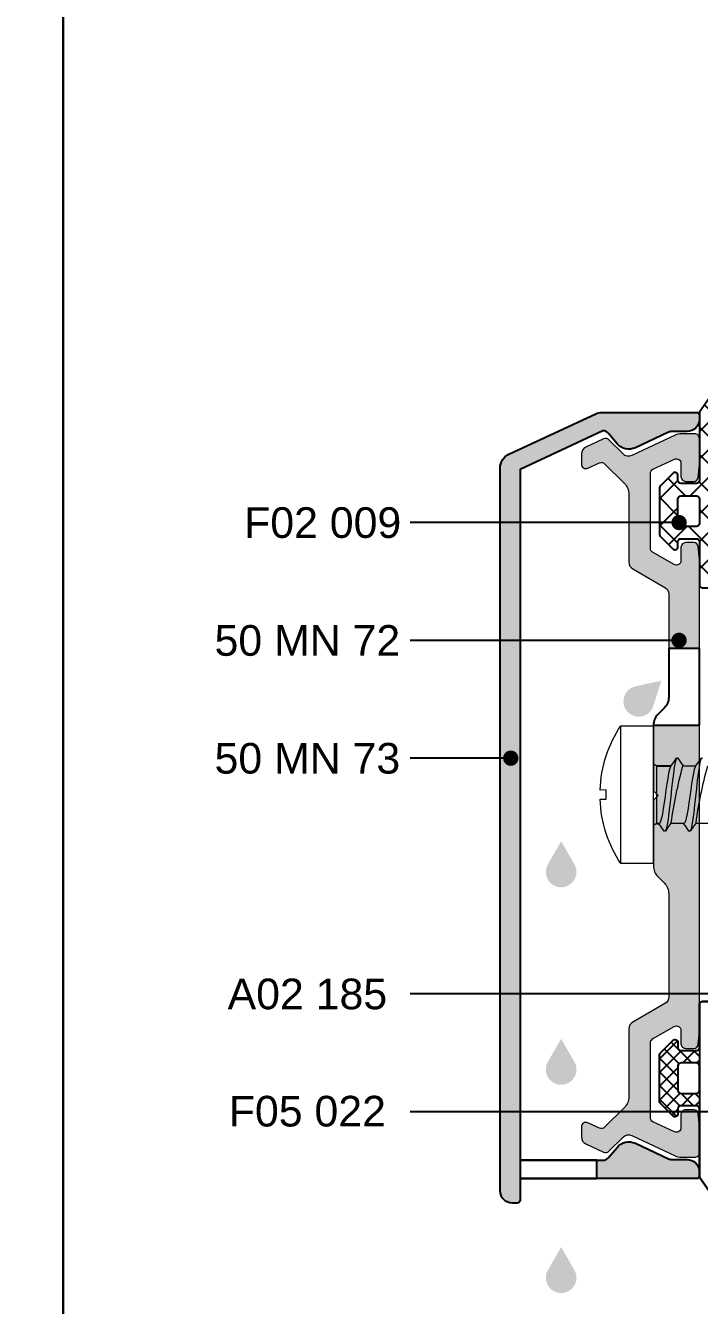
# Model space of a CAD drawing. Header units: millimetres. Extents: x 12 to 3612, y 18 to 315.
# Drawn here: x 2350 to 2394, y 144.8 to 228.3 of the extents above; entities that cross this region are included whole.
import ezdxf

# ---------------------------------------------------------------- set-up
doc = ezdxf.new("R2010")
doc.units = ezdxf.units.MM
doc.linetypes.add('SLD-Katı', pattern=[0])
doc.layers.add('Aksesuar', color=7, linetype='Continuous')
doc.layers.add('antet_k', color=7, linetype='Continuous')
doc.styles.get("Standard").update_dxf_attribs({"font": 'arial.ttf'})
doc.dimstyles.new('ISO-25', dxfattribs={"dimtxt": 2.5, "dimasz": 2.5, "dimexe": 1.25, "dimexo": 0.625, "dimtad": 1, "dimtxsty": 'Standard', "dimcen": 2.5, "dimadec": 0, "dimazin": 0, "dimtfac": 1, "dimtmove": 0, "dimatfit": 3, "dimfxl": 1, "dimarcsym": 0})

# ---------------------------------------------------------------- blocks, each defined once
blk = doc.blocks.new('50MN73-Fİ.1')
h = blk.add_hatch(color=252)
h.paths.add_polyline_path([(1526.652, -86.04), (1526.652, -84.84), (1526.652, -39.759), (1532.055, -37.24, -0.217721), (1532.43, -37.419), (1532.987, -38.083, 0.339454), (1534.176, -38.346), (1536.341, -37.337, -0.109518), (1536.552, -37.29), (1537.552, -37.29, 0.414214), (1538.352, -36.49), (1538.352, -36.24, 0.414214), (1538.152, -36.04), (1532.011, -36.04, 0.109518), (1531.588, -36.134), (1525.93, -38.772, 0.291473), (1525.352, -39.679), (1525.352, -86.84, 0.414214), (1526.152, -87.64), (1526.452, -87.64, 0.414214), (1526.652, -87.44)])
h.paths.add_polyline_path([(1538.152, -86.04, 0.414214), (1538.352, -85.84), (1538.352, -85.59, 0.414214), (1537.552, -84.79), (1536.552, -84.79, -0.109518), (1536.341, -84.743), (1534.176, -83.734, 0.339454), (1532.987, -83.997), (1532.43, -84.662, -0.217514), (1532.055, -84.84), (1531.652, -84.84), (1531.652, -86.04)], flags=16)
at = {"color": 252}
blk.add_lwpolyline([(1532.055, -84.84, 0.217514), (1532.43, -84.662), (1532.987, -83.997, -0.339454), (1534.176, -83.734), (1536.341, -84.743, 0.109518), (1536.552, -84.79), (1537.552, -84.79, -0.414214), (1538.352, -85.59), (1538.352, -85.84, -0.414214), (1538.152, -86.04), (1526.652, -86.04), (1526.652, -87.44, -0.414214), (1526.452, -87.64), (1526.152, -87.64, -0.414214), (1525.352, -86.84), (1525.352, -39.679, -0.291473), (1525.93, -38.772), (1531.588, -36.134, -0.109518), (1532.011, -36.04), (1538.152, -36.04, -0.414214), (1538.352, -36.24), (1538.352, -36.49, -0.414214), (1537.552, -37.29), (1536.552, -37.29, 0.109518), (1536.341, -37.337), (1534.176, -38.346, -0.339454), (1532.987, -38.083), (1532.43, -37.419, 0.217721), (1532.055, -37.24), (1526.652, -39.759), (1526.652, -84.84), (1532.055, -84.84)], format="xyb", dxfattribs=at)
blk.add_lwpolyline([(1531.652, -86.04), (1531.652, -84.84), (1526.652, -84.84), (1526.652, -86.04)], close=True, dxfattribs=at)
blk = doc.blocks.new('50MN72_Fİ.1')
h = blk.add_hatch(color=252)
h.paths.add_polyline_path([(-1916.529, 2739.72), (-1917.337, 2741.12, -0.57735), (-1917.077, 2741.57), (-1916.214, 2741.57, 0.414214), (-1915.914, 2741.87), (-1915.914, 2742.4, 0.388879), (-1916.188, 2742.699), (-1916.996, 2742.769, 0.02182), (-1917.014, 2742.77), (-1922.828, 2742.77), (-1922.828, 2740.77), (-1919.271, 2740.77, -0.267949), (-1918.838, 2740.52), (-1917.626, 2738.42, 0.267949), (-1917.193, 2738.17), (-1912.762, 2738.17, -0.198912), (-1912.055, 2737.877), (-1910.765, 2736.587, -0.315299), (-1910.705, 2736.248), (-1911.055, 2735.497, 0.548619), (-1910.783, 2735.07), (-1910.138, 2735.07, 0.291473), (-1909.685, 2735.359), (-1909.142, 2736.523, 0.315299), (-1909.202, 2736.862), (-1910.127, 2737.788, -0.315299), (-1910.227, 2738.353), (-1908.907, 2741.182, 0.109518), (-1908.814, 2741.605), (-1908.814, 2742.47, 0.414214), (-1909.114, 2742.77), (-1910.814, 2742.77, 0.02182), (-1910.831, 2742.769), (-1911.64, 2742.699, 0.388879), (-1911.914, 2742.4), (-1911.914, 2741.87, 0.414214), (-1911.614, 2741.57), (-1910.742, 2741.57, -0.548619), (-1910.47, 2741.143), (-1911.123, 2739.743, -0.291473), (-1911.395, 2739.57), (-1916.269, 2739.57, -0.267949)])
h.paths.add_polyline_path([(-1927.828, 2739.77), (-1927.828, 2742.77), (-1932.414, 2742.77), (-1947.814, 2742.77, 0.02182), (-1947.831, 2742.769), (-1948.64, 2742.699, 0.388879), (-1948.914, 2742.4), (-1948.914, 2741.87, 0.414214), (-1948.614, 2741.57), (-1947.75, 2741.57, -0.57735), (-1947.491, 2741.12), (-1948.299, 2739.72, -0.267949), (-1948.559, 2739.57), (-1953.432, 2739.57, -0.291473), (-1953.704, 2739.743), (-1954.357, 2741.143, -0.548619), (-1954.085, 2741.57), (-1953.214, 2741.57, 0.414214), (-1952.914, 2741.87), (-1952.914, 2742.4, 0.388879), (-1953.188, 2742.699), (-1953.996, 2742.769, 0.02182), (-1954.014, 2742.77), (-1955.714, 2742.77, 0.414214), (-1956.014, 2742.47), (-1956.014, 2741.605, 0.109518), (-1955.92, 2741.182), (-1954.601, 2738.353, -0.315299), (-1954.7, 2737.788), (-1955.626, 2736.862, 0.315299), (-1955.686, 2736.523), (-1955.143, 2735.359, 0.291473), (-1954.689, 2735.07), (-1954.045, 2735.07, 0.548619), (-1953.773, 2735.497), (-1954.123, 2736.248, -0.315299), (-1954.063, 2736.587), (-1952.772, 2737.877, -0.198912), (-1952.065, 2738.17), (-1947.635, 2738.17, 0.267949), (-1947.202, 2738.42), (-1945.989, 2740.52, -0.267949), (-1945.556, 2740.77), (-1938.828, 2740.77, -0.198912), (-1938.121, 2740.477), (-1937.707, 2740.063, 0.198912), (-1937, 2739.77), (-1932.714, 2739.77), (-1932.414, 2740.07), (-1932.114, 2739.77)])
at = {"color": 252, "linetype": 'Continuous', "lineweight": 15}
blk.add_lwpolyline([(-1932.714, 2739.77), (-1937, 2739.77, -0.198912), (-1937.707, 2740.063), (-1938.121, 2740.477, 0.198912), (-1938.828, 2740.77), (-1945.556, 2740.77, 0.267949), (-1945.989, 2740.52), (-1947.202, 2738.42, -0.267949), (-1947.635, 2738.17), (-1952.065, 2738.17, 0.198912), (-1952.772, 2737.877), (-1954.063, 2736.587, 0.315299), (-1954.123, 2736.248), (-1953.773, 2735.497, -0.548619), (-1954.045, 2735.07), (-1954.689, 2735.07, -0.291473), (-1955.143, 2735.359), (-1955.686, 2736.523, -0.315299), (-1955.626, 2736.862), (-1954.7, 2737.788, 0.315299), (-1954.601, 2738.353), (-1955.92, 2741.182, -0.109518), (-1956.014, 2741.605), (-1956.014, 2742.47, -0.414214), (-1955.714, 2742.77), (-1954.014, 2742.77, -0.02182), (-1953.996, 2742.769), (-1953.188, 2742.699, -0.388879), (-1952.914, 2742.4), (-1952.914, 2741.87, -0.414214), (-1953.214, 2741.57), (-1954.085, 2741.57, 0.548619), (-1954.357, 2741.143), (-1953.704, 2739.743, 0.291473), (-1953.432, 2739.57), (-1948.559, 2739.57, 0.267949), (-1948.299, 2739.72), (-1947.491, 2741.12, 0.57735), (-1947.75, 2741.57), (-1948.614, 2741.57, -0.414214), (-1948.914, 2741.87), (-1948.914, 2742.4, -0.388879), (-1948.64, 2742.699), (-1947.831, 2742.769, -0.02182), (-1947.814, 2742.77), (-1932.414, 2742.77), (-1917.014, 2742.77, -0.02182), (-1916.996, 2742.769), (-1916.188, 2742.699, -0.388879), (-1915.914, 2742.4), (-1915.914, 2741.87, -0.414214), (-1916.214, 2741.57), (-1917.077, 2741.57, 0.57735), (-1917.337, 2741.12), (-1916.529, 2739.72, 0.267949), (-1916.269, 2739.57), (-1911.395, 2739.57, 0.291473), (-1911.123, 2739.743), (-1910.47, 2741.143, 0.548619), (-1910.742, 2741.57), (-1911.614, 2741.57, -0.414214), (-1911.914, 2741.87), (-1911.914, 2742.4, -0.388879), (-1911.64, 2742.699), (-1910.831, 2742.769, -0.02182), (-1910.814, 2742.77), (-1909.114, 2742.77, -0.414214), (-1908.814, 2742.47), (-1908.814, 2741.605, -0.109518), (-1908.907, 2741.182), (-1910.227, 2738.353, 0.315299), (-1910.127, 2737.788), (-1909.202, 2736.862, -0.315299), (-1909.142, 2736.523), (-1909.685, 2735.359, -0.291473), (-1910.138, 2735.07), (-1910.783, 2735.07, -0.548619), (-1911.055, 2735.497), (-1910.705, 2736.248, 0.315299), (-1910.765, 2736.587), (-1912.055, 2737.877, 0.198912), (-1912.762, 2738.17), (-1917.193, 2738.17, -0.267949), (-1917.626, 2738.42), (-1918.838, 2740.52, 0.267949), (-1919.271, 2740.77), (-1926, 2740.77, 0.198912), (-1926.707, 2740.477), (-1927.121, 2740.063, -0.198912), (-1927.828, 2739.77), (-1932.114, 2739.77), (-1932.414, 2740.07)], format="xyb", close=True, dxfattribs=at)
at = {"color": 252}
blk.add_lwpolyline([(-1927.828, 2742.77), (-1922.828, 2742.77), (-1922.828, 2740.77), (-1926, 2740.77, 0.198912), (-1926.707, 2740.477), (-1927.121, 2740.063, -0.198912), (-1927.828, 2739.77)], format="xyb", close=True, dxfattribs=at)
blk = doc.blocks.new('MN50 ICV SİP. KAT. SYF.')
at = {"layer": 'antet_k', "color": 252}
blk.add_lwpolyline([(196.737, 36.054), (196.737, 333.054), (406.737, 333.054), (406.737, 36.054)], close=True, dxfattribs=at)
blk = doc.blocks.new('V2 48 42')
at = {"color": 0, "linetype": 'SLD-Katı', "lineweight": 15}
for p, q in [((-45.565, 78.127), (-45.565, 77.279)), ((-41.809, 76.446), (-41.809, 77.294)), ((-45.565, 76.509), (-45.565, 75.661)), ((-48.18, 74.524), (-48.18, 72.398)), ((-48.18, 74.524), (-39.194, 74.524)), ((-45.565, 74.749), (-41.809, 74.749)), ((-39.194, 72.398), (-39.194, 74.524)), ((-48.18, 72.398), (-39.194, 72.398)), ((-46.225, 71.444), (-46.221, 71.448)), ((-43.983, 71.046), (-43.991, 71.448)), ((-43.382, 71.448), (-43.39, 71.046)), ((-41.152, 71.448), (-41.148, 71.444))]:
    blk.add_line(p, q, dxfattribs=at)
at = {"color": 0}
for p, q in [((-41.809, 74.749), (-41.809, 75.677)), ((-45.565, 74.749), (-45.565, 74.868))]:
    blk.add_line(p, q, dxfattribs=at)
at = {"color": 0, "linetype": 'SLD-Katı', "lineweight": 15, "flags": 128}
for points in [[(-41.317, 77.726), (-41.291, 77.677), (-41.38, 77.619), (-41.587, 77.56), (-41.895, 77.504), (-42.299, 77.445), (-42.772, 77.387), (-43.286, 77.33), (-43.827, 77.271), (-44.358, 77.213), (-44.852, 77.156), (-45.293, 77.097), (-45.649, 77.04), (-45.907, 76.982), (-46.055, 76.923), (-46.081, 76.867), (-46.046, 76.844)], [(-45.532, 77.303), (-45.795, 77.111), (-46.06, 76.919)], [(-46.06, 76.845), (-45.796, 76.653), (-45.565, 76.485)], [(-41.849, 77.273), (-41.881, 77.246), (-42.043, 77.187), (-42.285, 77.131), (-42.6, 77.072), (-42.971, 77.014), (-43.373, 76.957), (-43.796, 76.898), (-44.212, 76.84), (-44.599, 76.783), (-44.944, 76.724), (-45.223, 76.667), (-45.425, 76.609), (-45.54, 76.55), (-45.555, 76.509)], [(-41.838, 77.273), (-41.574, 77.465), (-41.309, 77.657)], [(-41.317, 76.108), (-41.291, 76.06), (-41.38, 76.002), (-41.587, 75.943), (-41.895, 75.886), (-42.299, 75.828), (-42.772, 75.769), (-43.286, 75.713), (-43.827, 75.654), (-44.358, 75.596), (-44.852, 75.539), (-45.293, 75.48), (-45.649, 75.423), (-45.907, 75.365), (-46.055, 75.306), (-46.081, 75.249), (-46.046, 75.227)], [(-41.838, 75.655), (-41.574, 75.847), (-41.309, 76.04)], [(-41.31, 76.108), (-41.575, 76.3), (-41.809, 76.47)], [(-45.532, 75.685), (-45.795, 75.494), (-46.06, 75.302)], [(-46.06, 75.227), (-45.796, 75.036), (-45.565, 74.868)], [(-41.849, 75.655), (-41.881, 75.629), (-42.043, 75.57), (-42.285, 75.513), (-42.6, 75.455), (-42.971, 75.396), (-43.373, 75.34), (-43.796, 75.281), (-44.212, 75.223), (-44.599, 75.166), (-44.944, 75.107), (-45.223, 75.05), (-45.425, 74.992), (-45.54, 74.933), (-45.565, 74.867)]]:
    blk.add_lwpolyline(points, dxfattribs=at)
at = {"color": 0, "linetype": 'SLD-Katı', "lineweight": 15}
for centre, radius, start, end in [((-49.815, 107.724), 30.721, 278.01491, 285.10581), ((-49.815, 106.106), 30.721, 278.01491, 285.10581), ((-45.789, 74.749), 0.225, 270, 0), ((-41.584, 74.749), 0.225, 180, 270), ((-43.687, 79.123), 8.088, 236.25101, 251.70763), ((-43.687, 79.123), 8.088, 288.29237, 303.74899), ((-43.687, 79.117), 8.076, 251.71055, 267.89437), ((-43.687, 81.215), 9.771, 268.2145, 271.7855), ((-43.687, 79.117), 8.076, 272.10563, 288.28945)]:
    blk.add_arc(centre, radius, start, end, dxfattribs=at)
blk = doc.blocks.new('F02009')
h = blk.add_hatch()
h.set_pattern_fill('ANSI37', color=35, scale=0.4, angle=270, style=0)
h.set_pattern_definition([(225, (-5080.0764, -10530.2714), (-0.89802561, 0.89802561), []), (135, (-5080.0764, -10530.2714), (0.89802561, 0.89802561), [])])
h.paths.add_polyline_path([(-2250.128, 2744.602, 0.668179), (-2250.47, 2744.743), (-2250.853, 2744.361, -0.414214), (-2251.136, 2744.361), (-2251.518, 2744.743, 0.414214), (-2251.801, 2744.743), (-2252.205, 2744.339, -0.427607), (-2252.495, 2744.346, 0.210768), (-2253.528, 2744.802), (-2256.446, 2744.802, 0.668179), (-2256.587, 2744.461), (-2255.875, 2743.748, 0.198912), (-2255.521, 2743.602), (-2253.528, 2743.602, -1.650385), (-2253.693, 2743.288, 0.245393), (-2254.103, 2743.502), (-2255.8, 2743.502, -0.198912), (-2255.941, 2743.561), (-2257.124, 2744.743, 0.414214), (-2257.407, 2744.743), (-2257.79, 2744.361, -0.414214), (-2258.073, 2744.361), (-2258.456, 2744.743, 0.414214), (-2258.739, 2744.743), (-2259.121, 2744.361, -0.414214), (-2259.404, 2744.361), (-2259.787, 2744.743, 0.57735), (-2260.122, 2744.654), (-2260.3, 2743.987, -0.493145), (-2261.766, 2743.38), (-2264.184, 2744.775, 0.131652), (-2264.284, 2744.802), (-2265.222, 2744.802, 0.700208), (-2265.35, 2744.449), (-2261.656, 2741.849, 0.176327), (-2261.527, 2741.802), (-2257.128, 2741.802, -0.414214), (-2256.928, 2741.602), (-2256.928, 2740.602, -0.414214), (-2257.128, 2740.402), (-2257.446, 2740.402, 0.668179), (-2257.587, 2740.061), (-2256.787, 2739.261, 0.198912), (-2256.646, 2739.202), (-2253.611, 2739.202, 0.198912), (-2253.47, 2739.261), (-2252.67, 2740.061, 0.668179), (-2252.811, 2740.402), (-2253.128, 2740.402, -0.414214), (-2253.328, 2740.602), (-2253.328, 2741.602, -0.414214), (-2253.128, 2741.802), (-2250.328, 2741.802, 0.414214), (-2250.128, 2742.002)])
h.paths.add_polyline_path([(-2255.928, 2741.802), (-2254.328, 2741.802, -0.414214), (-2254.128, 2741.602), (-2254.128, 2740.602, -0.414214), (-2254.328, 2740.402), (-2255.928, 2740.402, -0.414214), (-2256.128, 2740.602), (-2256.128, 2741.602, -0.414214)], flags=16)
at = {"color": 35}
for points in [[(-2250.128, 2744.602, 0.668179), (-2250.47, 2744.743), (-2250.853, 2744.361, -0.414214), (-2251.136, 2744.361), (-2251.518, 2744.743, 0.414214), (-2251.801, 2744.743), (-2252.205, 2744.339, -0.427607), (-2252.495, 2744.346, 0.210768), (-2253.528, 2744.802), (-2256.446, 2744.802, 0.668179), (-2256.587, 2744.461), (-2255.875, 2743.748, 0.198912), (-2255.521, 2743.602), (-2253.528, 2743.602, -1.650385), (-2253.693, 2743.288, 0.245393), (-2254.103, 2743.502), (-2255.8, 2743.502, -0.198912), (-2255.941, 2743.561), (-2257.124, 2744.743, 0.414214), (-2257.407, 2744.743), (-2257.79, 2744.361, -0.414214), (-2258.073, 2744.361), (-2258.456, 2744.743, 0.414214), (-2258.739, 2744.743), (-2259.121, 2744.361, -0.414214), (-2259.404, 2744.361), (-2259.787, 2744.743, 0.57735), (-2260.122, 2744.654), (-2260.3, 2743.987, -0.493145), (-2261.766, 2743.38), (-2264.184, 2744.775, 0.131652), (-2264.284, 2744.802), (-2265.222, 2744.802, 0.700208), (-2265.35, 2744.449), (-2261.656, 2741.849, 0.176327), (-2261.527, 2741.802), (-2257.128, 2741.802, -0.414214), (-2256.928, 2741.602), (-2256.928, 2740.602, -0.414214), (-2257.128, 2740.402), (-2257.446, 2740.402, 0.668179), (-2257.587, 2740.061), (-2256.787, 2739.261, 0.198912), (-2256.646, 2739.202), (-2253.611, 2739.202, 0.198912), (-2253.47, 2739.261), (-2252.67, 2740.061, 0.668179), (-2252.811, 2740.402), (-2253.128, 2740.402, -0.414214), (-2253.328, 2740.602), (-2253.328, 2741.602, -0.414214), (-2253.128, 2741.802), (-2250.328, 2741.802, 0.414214), (-2250.128, 2742.002)], [(-2255.928, 2741.802), (-2254.328, 2741.802, -0.414214), (-2254.128, 2741.602), (-2254.128, 2740.602, -0.414214), (-2254.328, 2740.402), (-2255.928, 2740.402, -0.414214), (-2256.128, 2740.602), (-2256.128, 2741.602, -0.414214)]]:
    blk.add_lwpolyline(points, format="xyb", close=True, dxfattribs=at)
blk = doc.blocks.new('F02009_Fİ')
h = blk.add_hatch()
h.set_pattern_fill('ANSI37', color=35, scale=0.2, angle=90, style=0)
h.set_pattern_definition([(45, (-3661.49866, 1229.80005), (0.4490128, -0.4490128), []), (315, (-3661.49866, 1229.80005), (-0.4490128, -0.4490128), [])])
h.paths.add_polyline_path([(-2253.328, 2740.602), (-2253.328, 2741.602, -0.414214), (-2253.128, 2741.802), (-2254.328, 2741.802, -0.414214), (-2254.128, 2741.602), (-2254.128, 2740.602, -0.414214), (-2254.328, 2740.402), (-2255.928, 2740.402, -0.414214), (-2256.128, 2740.602), (-2256.128, 2741.602, -0.414214), (-2255.928, 2741.802), (-2257.128, 2741.802, -0.414214), (-2256.928, 2741.602), (-2256.928, 2740.602, -0.414214), (-2257.128, 2740.402), (-2257.446, 2740.402, 0.668179), (-2257.587, 2740.061), (-2256.787, 2739.261, 0.198912), (-2256.646, 2739.202), (-2253.611, 2739.202, 0.198912), (-2253.47, 2739.261), (-2252.67, 2740.061, 0.668179), (-2252.811, 2740.402), (-2253.128, 2740.402, -0.414214)])
at = {"color": 35}
for points in [[(-2252.205, 2744.339), (-2251.801, 2744.743, -0.414214), (-2251.518, 2744.743), (-2251.136, 2744.361, 0.414214), (-2250.853, 2744.361), (-2250.47, 2744.743, -0.668179), (-2250.128, 2744.602), (-2250.128, 2742.002, -0.414214), (-2250.328, 2741.802), (-2253.128, 2741.802), (-2257.128, 2741.802), (-2261.527, 2741.802, -0.176327), (-2261.656, 2741.849), (-2265.35, 2744.449, -0.700208), (-2265.222, 2744.802), (-2264.284, 2744.802, -0.131652), (-2264.184, 2744.775), (-2261.766, 2743.38, 0.493145), (-2260.3, 2743.987), (-2260.122, 2744.654, -0.57735), (-2259.787, 2744.743), (-2259.404, 2744.361, 0.414214), (-2259.121, 2744.361), (-2258.739, 2744.743, -0.414214), (-2258.456, 2744.743), (-2258.073, 2744.361, 0.414214), (-2257.79, 2744.361), (-2257.407, 2744.743, -0.414214), (-2257.124, 2744.743), (-2255.941, 2743.561, 0.198912), (-2255.8, 2743.502), (-2254.103, 2743.502, -0.245393), (-2253.693, 2743.288, 1.650385), (-2253.528, 2743.602), (-2255.521, 2743.602, -0.198912), (-2255.875, 2743.748), (-2256.587, 2744.461, -0.668179), (-2256.446, 2744.802), (-2253.528, 2744.802, -0.210768), (-2252.495, 2744.346, 0.427607)], [(-2250.128, 2744.602, 0.668179), (-2250.47, 2744.743), (-2250.853, 2744.361, -0.414214), (-2251.136, 2744.361), (-2251.518, 2744.743, 0.414214), (-2251.801, 2744.743), (-2252.205, 2744.339, -0.427607), (-2252.495, 2744.346, 0.210768), (-2253.528, 2744.802), (-2256.446, 2744.802, 0.668179), (-2256.587, 2744.461), (-2255.875, 2743.748, 0.198912), (-2255.521, 2743.602), (-2253.528, 2743.602, -1.650385), (-2253.693, 2743.288, 0.245393), (-2254.103, 2743.502), (-2255.8, 2743.502, -0.198912), (-2255.941, 2743.561), (-2257.124, 2744.743, 0.414214), (-2257.407, 2744.743), (-2257.79, 2744.361, -0.414214), (-2258.073, 2744.361), (-2258.456, 2744.743, 0.414214), (-2258.739, 2744.743), (-2259.121, 2744.361, -0.414214), (-2259.404, 2744.361), (-2259.787, 2744.743, 0.57735), (-2260.122, 2744.654), (-2260.3, 2743.987, -0.493145), (-2261.766, 2743.38), (-2264.184, 2744.775, 0.131652), (-2264.284, 2744.802), (-2265.222, 2744.802, 0.700208), (-2265.35, 2744.449), (-2261.656, 2741.849, 0.176327), (-2261.527, 2741.802), (-2257.128, 2741.802, -0.414214), (-2256.928, 2741.602), (-2256.928, 2740.602, -0.414214), (-2257.128, 2740.402), (-2257.446, 2740.402, 0.668179), (-2257.587, 2740.061), (-2256.787, 2739.261, 0.198912), (-2256.646, 2739.202), (-2253.611, 2739.202, 0.198912), (-2253.47, 2739.261), (-2252.67, 2740.061, 0.668179), (-2252.811, 2740.402), (-2253.128, 2740.402, -0.414214), (-2253.328, 2740.602), (-2253.328, 2741.602, -0.414214), (-2253.128, 2741.802), (-2250.328, 2741.802, 0.414214), (-2250.128, 2742.002)], [(-2255.928, 2741.802), (-2254.328, 2741.802, -0.414214), (-2254.128, 2741.602), (-2254.128, 2740.602, -0.414214), (-2254.328, 2740.402), (-2255.928, 2740.402, -0.414214), (-2256.128, 2740.602), (-2256.128, 2741.602, -0.414214)]]:
    blk.add_lwpolyline(points, format="xyb", close=True, dxfattribs=at)
blk = doc.blocks.new('DML.1A')
h = blk.add_hatch(color=4)
h.dxf.hatch_style = 1
h.paths.add_polyline_path([(1753.335, 271.244), (1752.469, 272.744), (1751.595, 271.229, 1.715275)])
blk = doc.blocks.new('F.T.G.R.1A')
at = {"rotation": 312.3511942405407}
blk.add_blockref('DML.1A', (336.867, 1571.331), dxfattribs=at)
for p in [(-39.986, 176.72), (-39.986, 163.834), (-39.986, 150.242)]:
    blk.add_blockref('DML.1A', p)

msp = doc.modelspace()

# ---------------------------------------------------------------- block references
for name, p in [('MN50 ICV SİP. KAT. SYF.', (1945.735, -18.174)), ('50MN73-Fİ.1', (855.619, 239.141)), ('F.T.G.R.1A', (672.469, -274.352))]:
    msp.add_blockref(name, p)
at = {"rotation": 270}
msp.add_blockref('F02009', (-347.829, -2058.472), dxfattribs=at)
at = {"xscale": -1, "rotation": 270}
for name, p in [('50MN72_Fİ.1', (-348.799, 2110.514)), ('V2 48 42', (2316.448, 221.843)), ('F02009_Fİ', (-347.829, 2414.785))]:
    msp.add_blockref(name, p, dxfattribs=at)
at = {"layer": 'Aksesuar', "color": 0}
msp.add_blockref('MN50 ICV SİP. KAT. SYF.', (2155.735, -18.174), dxfattribs=at)

# ---------------------------------------------------------------- texts
at = {"color": 0, "ltscale": 0.5, "char_height": 2, "width": 17.3969}
for s, insert, attachment_point in [('{\\pxqc;\\fArial|b0|i0|c162|p34;F02 009}', (2378.094, 194.88), 9), ('{\\pxqc;\\fArial|b0|i0|c162|p34;50 MN 72}', (2377.094, 187.191), 9), ('{\\pxqc;\\fArial|b0|i0|c162|p34;50 MN 73}', (2377.094, 179.502), 9), ('{\\pxqc;\\fArial|b0|i0|c162|p34;A02 185}', (2377.094, 164.125), 9), ('{\\pxqc;\\fArial|b0|i0|c162|p34;F05 022}', (2377.094, 158.504), 3)]:
    msp.add_mtext(s, dxfattribs=dict(at, insert=insert, attachment_point=attachment_point))

# ---------------------------------------------------------------- leaders
at = {"color": 0, "ltscale": 0.5}
for points in [[(2392.644, 195.913), (2375.094, 195.913)], [(2392.644, 188.225), (2375.094, 188.225)], [(2381.666, 180.536), (2375.094, 180.536)], [(2404.673, 165.159), (2375.094, 165.159)], [(2398.138, 157.47), (2375.094, 157.47)]]:
    msp.add_leader(points, dimstyle='ISO-25', override={"dimscale": 2, "dimasz": 0.5, "dimclre": 140, "dimldrblk": 'Dot'}, dxfattribs=at)

doc.saveas('drawing.dxf')
